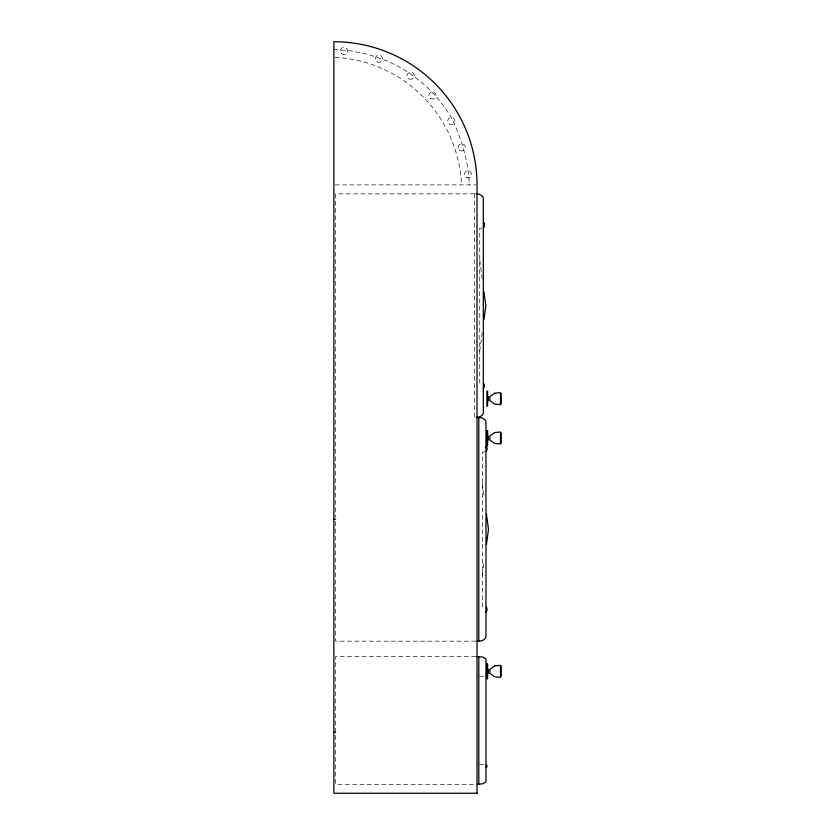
<?xml version="1.0" encoding="UTF-8"?>
<svg xmlns="http://www.w3.org/2000/svg" width="835" height="835" viewBox="0 0 835 835"><rect width="100%" height="100%" fill="white"/><g stroke="black" fill="none" stroke-linecap="round" stroke-linejoin="round"><path stroke-width="0.63" stroke-dasharray="4.17 3.13" d="M479.739 351.159L482.275 332.194M482.39 574.866L484.248 560.953M335.179 184.89L475.731 184.89M474.426 193.835L335.67 193.835L335.67 517.272M482.119 228.195L479.739 228.195L479.739 383.067L483.319 383.067M484.78 451.892L482.39 451.892L482.39 606.763L485.97 606.763M475.72 641.165L335.67 641.165L335.67 518.566M475.72 656.55L335.67 656.55L335.67 784.305L475.72 784.305M479.582 676.193L484.686 676.193M479.582 764.662L484.686 764.662M333.875 49.495L351.525 50.914L368.84 54.567L385.561 60.381A139.664 139.664 0 0 1 451.328 117.464C461.609 138.485 468.414 161.405 469.28 184.89M479.739 260.102L482.275 279.078M482.39 483.799L484.248 497.712M474.374 193.803L474.374 417.469M335.148 57.291A133.715 133.715 0 0 1 461.546 184.89M459.939 150.509A3.58 3.58 0 0 0 465.314 147.409A3.58 3.58 0 0 0 459.939 144.309A3.58 3.58 0 0 0 459.939 150.509M466.233 177.49A3.58 3.58 0 0 0 471.608 174.39A3.58 3.58 0 0 0 466.233 171.29A3.58 3.58 0 0 0 466.233 177.49M430.599 98.53A3.58 3.58 0 0 0 435.964 95.43A3.58 3.58 0 0 0 430.599 92.33A3.58 3.58 0 0 0 430.599 98.53M377.138 61.884A3.58 3.58 0 0 0 382.503 58.784A3.58 3.58 0 0 0 377.138 55.684A3.58 3.58 0 0 0 377.138 61.884M341.463 53.482A3.58 3.58 0 0 0 347.443 51.885A3.58 3.58 0 0 0 343.06 47.501A3.58 3.58 0 0 0 341.463 53.482M408.847 78.834A3.58 3.58 0 0 0 414.212 75.734A3.58 3.58 0 0 0 408.847 72.635A3.58 3.58 0 0 0 408.847 78.834M449.533 124.133A3.58 3.58 0 0 0 454.908 121.033A3.58 3.58 0 0 0 449.533 117.944A3.58 3.58 0 0 0 449.533 124.133"/><path stroke-width="1.25" d="M483.966 319.544L485.824 305.631L483.966 291.718M486.45 544.503L488.475 529.327L486.45 514.151M486.294 675.964C488.496 675.056 484.895 672.572 487.045 673.177M485.97 767.678L486.92 766.697A4.686 2.328 0 0 0 486.92 765.643L486.294 764.891M477.025 784.305L482.88 783.794L485.97 781.779L485.97 659.076L482.88 657.051L477.025 656.55M483.319 222.914A7.035 4.979 0 0 1 483.642 223.321L484.394 222.914M477.025 417.5L478.81 417.5A7.223 5.104 0 0 1 485.97 421.915L485.97 636.74A7.223 5.104 0 0 1 478.81 641.165L477.025 641.165M486.294 451.495A7.035 4.979 0 0 0 485.97 446.61L487.045 446.61M333.875 519.328L335.67 519.328M333.875 732.358L335.67 732.358M477.025 193.835L476.159 193.803A7.223 5.104 0 0 1 483.319 198.219L483.319 413.043A7.223 5.104 0 0 1 476.159 417.469M485.97 446.61L486.763 447.884M484.112 224.187L483.903 223.738A7.035 4.979 0 0 1 483.903 227.37M501.125 393.41L501.125 403.9M501.125 432.77L501.125 443.27M501.125 666.09L501.125 676.59M488.371 396.698L488.371 400.612M488.371 436.058L488.371 439.982M488.371 669.378L488.371 673.302M487.619 391.156L487.619 406.154M487.619 430.526L487.619 445.514M487.619 663.846L487.619 678.845M486.878 391.156L486.878 406.154M486.878 430.526L486.878 445.514M486.878 663.846L486.878 678.845M478.81 417.5L478.81 641.165M478.81 656.55L478.81 784.305M483.903 383.902A7.035 4.979 0 0 1 483.319 388.348M486.294 607.17A7.035 4.979 0 0 1 485.97 612.045M486.92 674.158A4.686 2.328 0 0 1 486.92 675.212M494.633 393.212L489.874 396.698L489.874 400.612L494.633 404.098L500.499 404.651L500.499 392.659L494.633 393.212M494.633 432.582L489.874 436.058L489.874 439.982L494.633 443.458L500.499 444.022L500.499 432.019L494.633 432.582M494.633 665.902L489.874 669.378L489.874 673.302L494.633 676.778L500.499 677.342L500.499 665.338L494.633 665.902M477.025 793.25L333.875 793.25L333.875 41.75A143.14 143.14 0 0 1 477.025 184.89L477.025 793.25"/></g></svg>
